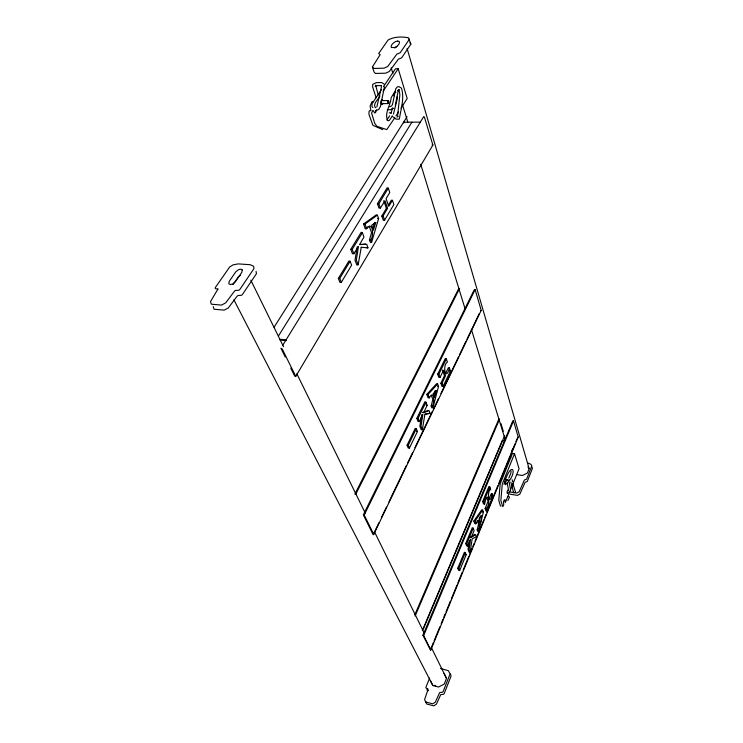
<?xml version="1.0" encoding="UTF-8"?>
<svg xmlns="http://www.w3.org/2000/svg" width="743" height="743" viewBox="0 0 743 743"><rect width="100%" height="100%" fill="white"/><g stroke="black" fill="none" stroke-linecap="round" stroke-linejoin="round"><path stroke-width="1.11" d="M375.614 85.185L378.298 94.974M427.021 689.225L426.993 689.987L428.544 690.702M397.644 115.323L399.873 94.63L399.019 89.819M374.583 222.436L372.661 229.113M470.096 552.133L472.176 538.898L476.319 536.669L475.631 534.607L471.322 537.495L474.108 530.558L473.217 528.171L472.26 527.753L465.703 543.514L466.641 545.938L467.709 546.003L470.625 539.186L469.074 549.504L470.096 552.133L469.084 552.188L468.044 549.514L469.474 540.393M422.386 429.64L424.82 414.613L430.039 413.322L429.129 410.656L423.705 412.662L427.132 405.344L425.962 402.204L424.894 401.796L416.795 418.374L418.04 421.56L419.247 421.587L422.841 414.436L421.04 426.194L422.386 429.64L421.244 429.76L419.869 426.25L421.755 414.594M366.866 247.781L367.952 247.874L366.698 244.261L359.575 244.568L363.977 236.998L362.361 232.689L361.154 232.308L350.752 249.379L352.461 253.762L353.854 253.734L358.479 246.407L356.315 260.059L358.163 264.787L356.872 265.028L354.987 260.208L357.253 246.704M358.163 264.787L361.247 247.243M395.295 105.274L398.462 89.801L397.681 90.822L399.232 89.68M384.419 86.866L380.444 106.407L378.819 109.388L375.336 110.893M392.443 107.874L391.05 113.475M376.673 109.853L375.503 112.648L374.751 112.964L372.912 110.326L371.584 113.038L374.732 123.319L376.933 126.338L386.778 129.598L394.756 117.849M478.678 531.273L483.331 512.085L482.653 510.162L481.733 509.828L473.858 521.047L474.842 523.694L475.901 523.759C479.783 514.63 480.182 528.217 478.167 529.889L478.678 531.273L477.684 531.347L477.164 529.945L478.557 524.056L477.21 520.379M479.086 522.023L480.563 515.939M432.937 407.693L438.528 386.499L437.636 383.992L436.615 383.685L426.816 394.357L428.098 397.83L429.296 397.867C434.256 388.57 434.692 404.016 432.268 405.892L432.937 407.693L431.822 407.851L431.135 406.012L432.816 399.493L431.404 395.647M433.457 397.254L435.231 390.539M371.658 242.162L378.605 218.563L377.388 215.145L376.237 214.903L363.55 223.996L365.305 228.742L366.689 228.723C373.33 219.872 373.748 237.231 370.748 239.701L371.658 242.162L370.395 242.441L369.466 239.933L371.546 232.652L369.141 226.086M431.191 647.19L446.515 678.378L444.286 684.034L438.611 687.024L432.853 685.575L233.896 299.819M407.071 48.397L529.137 468.666L527.437 472.985L522.524 475.492L517.304 474.703M429.658 677.987L425.943 687.173L425.906 687.934L427.959 688.928L428.005 689.578L424.624 699.479L425.544 701.949L432.714 703.825L435.268 702.237L439.698 692.56L442.624 692.188L443.153 691.547L450.044 674.003L448.363 670.688L440.506 668.477M508.258 492.098L507.701 493.473L507.125 493.241L507.116 491.625L507.673 490.25L508.24 490.491M514.528 453.704L502.277 484.102L500.838 500.633L502.825 506.67L503.745 504.794L503.531 502.138L504.209 499.965L504.98 499.733L505.342 502.537L519.069 468.777L514.528 453.704L512.475 453.406L500.206 483.777L498.767 500.299L500.457 505.983L501.163 506.02M431.116 648.091L433.253 642.899M430.847 649.976L518.233 437.079L513.506 420.909L512.809 420.826L422.916 635.311L430.671 650.125L423.696 635.497L513.506 420.909M486.971 497.949L488.086 501.265L485.133 508.472L485.996 510.915L486.99 510.831L486.145 508.444C491.179 504.915 488.142 487.705 484.594 504.042L483.544 503.977L482.671 501.506L488.894 486.581L489.823 486.971L490.659 489.414C486.154 491.987 489.656 507.72 492.163 493.844L491.281 493.593L489.331 498.33M486.99 510.831L492.98 496.25L492.163 493.844M470.477 551.52L471.796 548.306M511.398 451.939L512.716 448.726M434.126 640.754L439.847 626.841M441.166 623.628L442.921 619.346M443.803 617.201L445.122 613.987M446.004 611.851L450.397 601.143M451.28 599.007L456.991 585.085M457.874 582.949L462.267 572.24M463.149 570.104L468.87 556.182M469.743 554.046L471.944 548.687M472.827 546.551L474.145 543.337M475.018 541.192L483.814 519.784M484.696 517.648L486.015 514.435M486.897 512.289L497.884 485.532M498.767 483.387L509.763 456.629M510.636 454.484L515.038 443.785M515.911 441.648L517.221 438.454M459.713 570.429L458.84 568.302L465.322 552.634L464.384 552.272L457.762 568.237L458.663 570.41L459.713 570.429L466.167 554.78L465.322 552.634M484.594 504.042L483.739 501.609L489.823 486.971M467.709 546.003L466.79 543.635L473.217 528.171M423.389 628.875L504.636 435.639M388.115 100.537L387.54 101.902L387.967 103.574L388.803 103.249L388.895 101.373L388.115 100.537L381.874 100.63M422.312 630.64L502.296 440.515L504.46 440.813M414.835 614.749L498.897 419.052L499.584 419.136L415.133 615.984M374.101 532.787L378.911 522.766M381.41 517.555L386.406 507.125M388.914 501.915L406.421 465.415M407.424 463.335L412.421 452.905M414.928 447.695L432.435 411.204M433.429 409.114L438.435 398.685M440.933 393.474L458.44 356.984M459.443 354.894L465.945 341.343M466.948 339.254L479.272 313.574M373.608 534.635L481.204 310.37L475.13 289.584L474.34 289.529M442.568 370.014L444.49 375.679L440.887 383.23L442.001 386.397L443.116 386.249L442.02 383.137L445.549 375.744L443.664 370.181L439.995 377.388L438.816 377.36L437.673 374.128L445.289 358.563L446.329 358.943L447.416 362.12C442.048 364.878 445.884 382.747 449.376 367.896L448.391 367.683L445.531 373.608M443.116 386.249L450.434 371.017L449.376 367.896M409.43 448.057L417.427 431.525L416.303 428.702L415.263 428.358L407.062 445.224L408.241 448.085L409.43 448.057L408.279 445.243L416.303 428.702M439.995 377.388L438.881 374.221L446.329 358.943M419.247 421.587L418.03 418.467L425.962 402.204M393.446 114.116L397.282 98.828L397.171 96.841M363.838 513.803L473.83 290.569M373.785 534.412L364.2 515.001L475.13 289.584M354.866 494.141L458.83 288.433L459.601 288.488L355.721 494.29M376.84 107.02L381.447 86.922L381.224 85.408M507.906 500.513L509.568 497.095L508.537 496.361L507.645 496.761M508.779 478.074L510.887 473.142L511.063 471.118M294.776 376.264L295.76 376.376L432.89 145.071L424.346 116.948M383.778 200.656L386.388 208.337L381.818 216.064L383.342 220.374L384.605 220.104L393.874 204.548L392.434 200.313L391.338 200.201L388.236 205.374M341.325 282.312L351.634 265.167L350.092 261.276L348.913 260.997L338.334 278.467L339.969 282.424L341.325 282.312L339.737 278.43L350.092 261.276M384.605 220.104L383.109 215.879L387.586 208.3L385.032 200.768L380.36 208.049L379.004 208.086L377.444 203.684L387.131 187.83L388.31 188.183L389.778 192.493L386.109 198.65L388.765 206.359L392.434 200.313M380.36 208.049L378.837 203.74L388.31 188.183M353.854 253.734L352.182 249.434L362.361 232.689M282.619 345.449L423.696 116.642M278.449 336.003L411.919 122.177M372.41 66.944L380.165 54.694L378.633 53.561L388.069 40.038C394.115 36.621 401.889 36.472 408.52 37.8L410.87 44.143L401.675 57.815L398.406 59.124L389.267 71.514L385.673 73.185L375.401 73.455L374.008 71.932L372.41 66.944L373.794 68.458L384.103 68.161L387.707 66.489L396.911 54.109L400.18 52.79L409.43 39.138M274.102 327.199L407.053 116.744M396 115.917L398.489 112.044M400.969 108.181L407.183 98.513L398.192 68.727L395.462 68.802L383.472 86.643M392.35 115.815L389.62 120.06L388.645 120.803L387.623 120.32C384.075 113.001 390.79 105.079 391.143 97.714L394.552 92.058L395.257 91.779L395.88 92.671M386.88 120.069L389.629 115.834M383.035 103.175L382.078 104.642L380.992 103.5L380.853 100.881M379.952 95.996C378.466 99.59 372.661 103.249 375.178 107.605L375.679 107.475M383.091 91.296L398.192 68.727M381.586 89.466L372.122 103.546L371.899 106.611L372.884 107.503M233.079 284.523L238.317 276.879L240.379 275.244M481.204 310.37L480.582 310.834M475.901 523.759L474.944 521.168L482.653 510.162M503.29 502.203L503.708 501.655M503.875 484.139L506.68 480.675M426.816 394.357L428.042 394.468L437.636 383.992M518.233 437.079L517.657 437.395M397.003 117.19L398.164 116.335L397.394 116.475M365.305 228.742L368.091 226.726M363.55 223.996L364.962 224.07L377.388 215.145M470.43 537.365L474.731 534.328M375.178 86.42L376.608 85.64L380.908 85.594M389.731 106.797L391.71 105.84L392.545 104.261L395.787 88.677L397.366 86.885L398.907 86.625L401.415 88.101C404.684 98.02 400.858 109.23 399.325 119.131L396.195 119.196L392.601 116.567M393.771 108.153L390.391 109.778L387.289 109.788M422.711 412.606L428.126 410.405M424.894 414.046L426.974 413.591M369.466 239.933L370.748 239.701M381.818 216.064L383.109 215.879M431.135 406.012L432.268 405.892M359.491 244.577L365.584 244.103M440.887 383.23L442.02 383.137M477.164 529.945L478.167 529.889M338.334 278.467L339.737 278.43M485.133 508.472L486.145 508.444M381.243 103.658L387.967 103.574M420.306 122.149L403.598 122.205L403.82 122.929M432.017 145.061L432.89 145.071M373.562 101.735L371.955 101.717L370.107 106.138L370.887 110.484M407.062 445.224L408.279 445.243M377.444 203.684L378.837 203.74M350.752 249.379L352.182 249.434M457.762 568.237L458.84 568.302M437.673 374.128L438.881 374.221M389.202 112.825L391.013 112.964M416.795 418.374L418.03 418.467M361.154 247.252L367.952 247.874M482.671 501.506L483.739 501.609M279.758 339.263L286.036 339.904L286.38 340.628L280.111 339.988M465.703 543.514L466.79 543.635M473.858 521.047L474.944 521.168M449.478 370.868L450.434 371.017M509.28 491.866L516.719 493.046L519.134 491.81L524.382 480.043L526.611 479.133L531.793 465.926L530.985 464.347L528.208 463.093M510.014 494.179L517.444 495.367L519.859 494.132L525.078 482.374L527.298 481.464L532.471 468.276L531.654 466.697M377.481 218.386L378.605 218.563M506.122 479.709L509.587 480.284M363.327 514.843L364.2 515.001M422.591 412.458L423.705 412.662M429.064 413.127L430.039 413.322M422.916 635.311L423.696 635.497M470.328 537.263L471.322 537.495M492.117 496.045L492.98 496.25M437.525 386.239L438.528 386.499M505.082 479.281L507.59 479.95M416.405 431.237L417.427 431.525M482.43 511.788L483.331 512.085M426.092 405L427.132 405.344M465.257 554.464L466.167 554.78M489.739 489.07L490.659 489.414M382.766 129.663L372.921 125.307L369.011 114.589L369.002 111.552L369.577 110.623L370.655 110.698M280.9 348.226L282.266 349.052L295.76 376.376M384.01 84.07L381.772 82.557L376.413 82.622L372.698 84.349L372.67 87.061L376.162 97.76M434.72 685.26L435.807 686.114M381.818 99.423L382.905 100.574M527.892 466.883L529.137 468.666M512.103 479.709L512.837 481.863M409.95 42.797L410.87 44.143M444.017 673.409L446.515 678.378M281.263 348.941L285.266 357.039M290.773 368.166L294.274 375.252M363.829 515.865L373.162 534.737M250.818 280.167L283.52 346.712M296.81 373.738L365.277 513.06M374.472 531.784L424.55 633.668M430.411 680.56L432.853 685.575M425.711 701.503L426.64 703.983L433.782 705.85L436.336 704.271L440.738 694.612L443.664 694.241L444.193 693.6L451.057 676.093L450.472 673.929M364.962 224.07L366.689 228.723M428.042 394.468L429.296 397.867M513.701 492.888L510.822 482.021M512.781 483.312L515.531 492.126M393.474 93.767L394.124 95.847M500.931 423.538L503.29 431.246M391.18 67.882L392.88 73.418M402.39 104.438L407.823 122.158M420.733 164.249L465.248 309.367M471.359 329.307L505.342 440.088M510.097 455.598L510.775 457.809M213.232 306.571L214.021 309.218L224.2 310.137L228.352 307.918L237.091 296.206L237.974 295.538L241.521 295.287L242.45 294.469L256.456 273.647L256.056 271.344M509.215 482.17L510.525 489.925M507.246 482.894L508.472 490.111M394.793 48.072A9.306 4.402 -18.4 0 1 397.022 46.549M504.822 481.51L505.351 484.789C518.92 472.994 512.048 458.849 504.822 481.51M217.95 289.073L210.529 301.547L211.309 304.193L221.525 305.094L225.696 302.856L234.509 291.135L235.382 290.467L238.949 290.216L239.878 289.399L253.995 268.557L253.604 266.254L250.224 264.703L238.113 263.895L233.061 264.88L229.736 266.904L215.386 287.457L215.164 288.312L215.776 288.73L217.95 289.073M375.772 222.538L373.376 230.293L371.639 225.203L375.772 222.538M436.308 390.493L434.395 397.486L433.123 393.725L436.308 390.493M481.529 515.967C481.464 528.97 476.012 518.242 481.529 515.967M242.218 269.904L241.865 272.254L235.29 281.848L232.494 284.067L230.219 284.56L228.807 283.789L229.188 281.393L235.791 271.827L238.549 269.644L240.806 269.161L242.218 269.904M397.654 41.088L395.536 41.571A9.343 4.384 -18.5 0 0 391.403 47.571L395.109 47.422A9.297 4.347 -18.7 0 0 399.232 41.413L397.654 41.088"/></g></svg>
